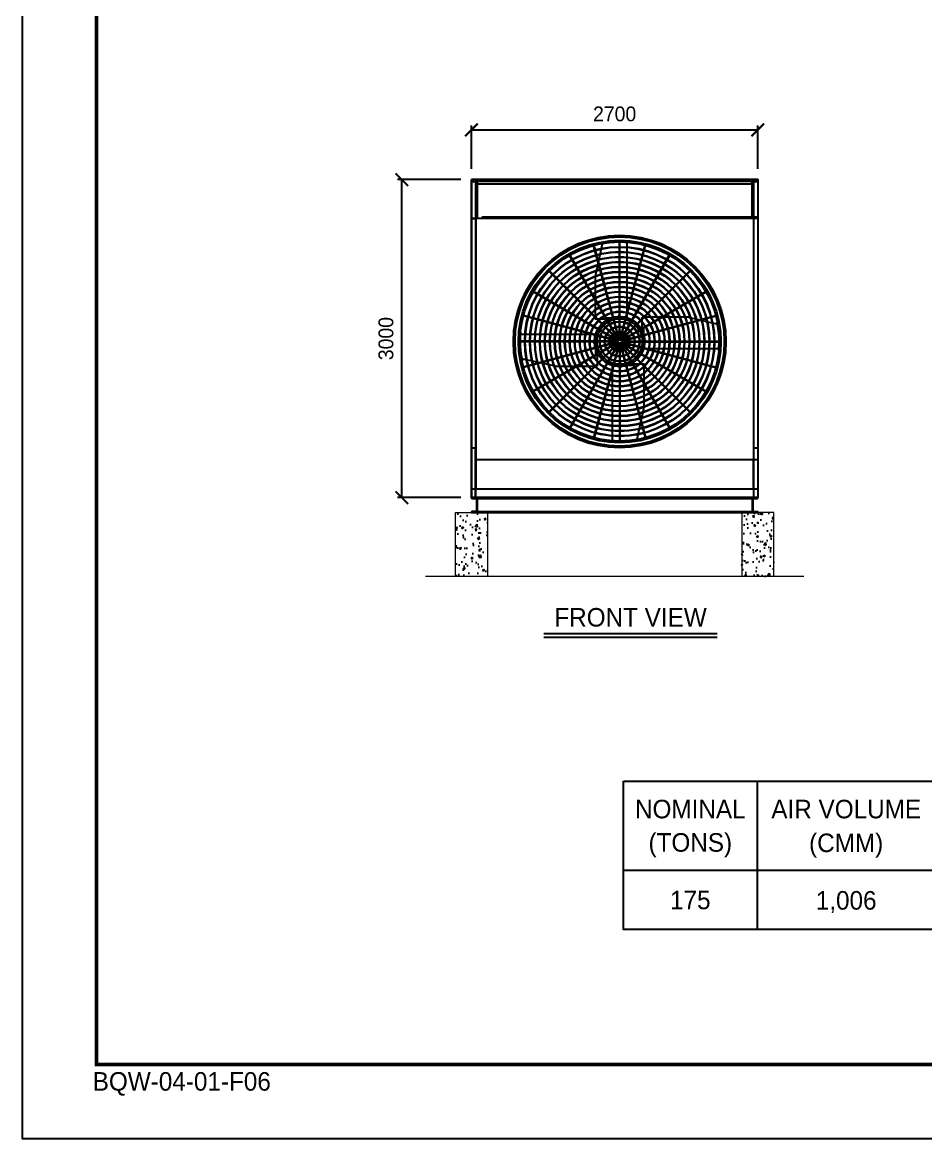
# Model space of a CAD drawing. Header units: millimetres. Extents: x 4773 to 34180, y 4671 to 25467.
# Drawn here: x 4773 to 13291, y 4671 to 15203 of the extents above; entities that cross this region are included whole.
import ezdxf
from ezdxf.enums import TextEntityAlignment as Align

# ---------------------------------------------------------------- set-up
doc = ezdxf.new("R2010")
doc.units = ezdxf.units.MM
doc.linetypes.add('CENTER', pattern=[2, 1.25, -0.25, 0.25, -0.25])
doc.linetypes.add('HIDDEN', pattern=[0.375, 0.25, -0.125])
for name, color, linetype in [('center', 1, 'CENTER'), ('LINE', 7, 'Continuous'), ('냉각탑', 4, 'Continuous'), ('냉각탑_box', 1, 'Continuous'), ('냉각탑_dim', 1, 'Continuous'), ('냉각탑_form', 1, 'Continuous'), ('냉각탑_text', 3, 'Continuous'), ('냉각탑_찬넬방진', 1, 'Continuous'), ('숨은선', 5, 'HIDDEN')]:
    doc.layers.add(name, color=color, linetype=linetype)
doc.styles.add('HY울릉도L', font='')
doc.styles.add('돋움', font='Dotum.ttf')
doc.styles.get('HY울릉도L').set_extended_font_data('HY울릉도L')
doc.dimstyles.new('성지DIM', dxfattribs={"dimtxt": 3.5, "dimasz": 3, "dimexe": 1, "dimexo": 2.5, "dimgap": 2, "dimtad": 1, "dimdec": 0, "dimzin": 3, "dimdsep": 46, "dimtxsty": 'HY울릉도L', "dimblk": 'ARCHTICK', "dimcen": -2, "dimclrd": 256, "dimclre": 256, "dimclrt": 7, "dimadec": 0, "dimazin": 0, "dimtfac": 1, "dimtdec": 0, "dimtofl": 0, "dimtmove": 0, "dimatfit": 3, "dimfxl": 1, "dimtolj": 1, "dimtzin": 0, "dimlwe": -1, "dimarcsym": 0})

# ---------------------------------------------------------------- blocks, each defined once
blk = doc.blocks.new('냉각탑form')
at = {"layer": 'Defpoints'}
blk.add_lwpolyline([(0, 297.07), (420.1, 297.07), (420.1, 0), (0, 0)], close=True, dxfattribs=at)
at = {"layer": '냉각탑_form', "const_width": 0.5}
blk.add_lwpolyline([(10, 287.07), (10, 10), (410.1, 10), (410.1, 287.07)], close=True, dxfattribs=at)
at = {"layer": '냉각탑_form', "style": '돋움'}
blk.add_text('BQW-04-01-F06', height=2.5006, dxfattribs=at).set_placement((9.48, 6.47))
blk = doc.blocks.new('_ArchTick')
at = {"color": 0, "linetype": 'ByBlock', "const_width": 0.15}
blk.add_lwpolyline([(-0.5, -0.5), (0.5, 0.5)], dxfattribs=at)
blk = doc.blocks.new('*D338')
at = {"layer": 'Defpoints', "color": 0, "transparency": 16777216}
for p in [(11708, 14188), (9008, 13719), (11708, 13719)]:
    blk.add_point(p, dxfattribs=at)
at = {"layer": '냉각탑_dim', "transparency": 16777216}
for p, q in [((9008, 13819), (9008, 14228)), ((11708, 13819), (11708, 14228))]:
    blk.add_line(p, q, dxfattribs=at)
at = {"layer": '냉각탑_dim', "lineweight": -2, "transparency": 16777216}
blk.add_line((9008, 14188), (11708, 14188), dxfattribs=at)
at = {"layer": '냉각탑_dim', "lineweight": -2, "transparency": 16777216, "xscale": 120, "yscale": 120, "zscale": 120, "rotation": 180}
blk.add_blockref('_ArchTick', (9008, 14188), dxfattribs=at)
at = {"layer": '냉각탑_dim', "lineweight": -2, "transparency": 16777216, "xscale": 120, "yscale": 120, "zscale": 120}
blk.add_blockref('_ArchTick', (11708, 14188), dxfattribs=at)
at = {"layer": '냉각탑_dim', "color": 7, "transparency": 16777216, "insert": (10358, 14338), "char_height": 140, "attachment_point": 5, "style": 'HY울릉도L'}
blk.add_mtext('\\A1;2700', dxfattribs=at)
blk = doc.blocks.new('*D339')
at = {"layer": 'Defpoints', "color": 0, "transparency": 16777216}
for p in [(8352, 13719), (9009, 13719), (9009, 10719)]:
    blk.add_point(p, dxfattribs=at)
at = {"layer": '냉각탑_dim', "transparency": 16777216}
for p, q in [((8909, 13719), (8312, 13719)), ((8909, 10719), (8312, 10719))]:
    blk.add_line(p, q, dxfattribs=at)
at = {"layer": '냉각탑_dim', "lineweight": -2, "transparency": 16777216}
blk.add_line((8352, 10719), (8352, 13719), dxfattribs=at)
at = {"layer": '냉각탑_dim', "lineweight": -2, "transparency": 16777216, "xscale": 120, "yscale": 120, "zscale": 120}
for p, rotation in [((8352, 13719), 90), ((8352, 10719), 270)]:
    blk.add_blockref('_ArchTick', p, dxfattribs=dict(at, rotation=rotation))
at = {"layer": '냉각탑_dim', "color": 7, "transparency": 16777216, "insert": (8202, 12219), "char_height": 140, "attachment_point": 5, "rotation": 90, "style": 'HY울릉도L'}
blk.add_mtext('\\A1;3000', dxfattribs=at)
blk = doc.blocks.new('A$C1FB73ED1')
for p, q in [((1261, 1340), (967, 2438)), ((1267, 1342), (972, 2440)), ((1277, 1343), (1277, 2480)), ((1283, 1343), (1283, 2480)), ((1293, 1342), (1588, 2440)), ((1299, 1340), (1593, 2438)), ((1246, 1333), (677, 2318)), ((1251, 1336), (683, 2321)), ((1309, 1336), (1877, 2321)), ((1314, 1333), (1883, 2318)), ((1233, 1322), (429, 2126)), ((1238, 1327), (434, 2131)), ((1322, 1327), (2126, 2131)), ((1327, 1322), (2131, 2126)), ((1224, 1309), (239, 1877)), ((1227, 1314), (242, 1883)), ((1333, 1314), (2318, 1883)), ((1336, 1309), (2321, 1877)), ((1218, 1293), (120, 1588)), ((1220, 1299), (122, 1593)), ((1340, 1299), (2438, 1593)), ((1342, 1293), (2440, 1588)), ((1217, 1283), (80, 1283)), ((1217, 1277), (80, 1277)), ((1218, 1267), (120, 972)), ((1220, 1261), (122, 967)), ((1224, 1251), (239, 683)), ((1227, 1246), (242, 677)), ((1233, 1238), (429, 434)), ((1238, 1233), (434, 429)), ((1246, 1227), (677, 242)), ((1251, 1224), (683, 239)), ((1261, 1220), (967, 122)), ((1267, 1218), (972, 120)), ((1277, 1217), (1277, 80)), ((1283, 1217), (1283, 80)), ((1293, 1218), (1588, 120)), ((1299, 1220), (1593, 122)), ((1309, 1224), (1877, 239)), ((1314, 1227), (1883, 242)), ((1322, 1233), (2126, 429)), ((1327, 1238), (2131, 434)), ((1333, 1246), (2318, 677)), ((1336, 1251), (2321, 683)), ((1340, 1261), (2438, 967)), ((1342, 1267), (2440, 972)), ((1343, 1283), (2480, 1283)), ((1343, 1277), (2480, 1277))]:
    blk.add_line(p, q)
for radius in [1280, 1260, 1220, 1200]:
    blk.add_circle((1280, 1280), radius)
at = {"ltscale": 5}
for radius in [1143, 1137, 1083, 1077, 1023, 1017, 963, 957, 903, 897, 843, 837, 783, 777, 723, 717, 663, 657, 603, 597, 543, 537, 483, 477, 423, 417, 363, 357, 303, 297, 243, 237, 183, 177, 123, 117, 63, 57, 40, 21]:
    blk.add_circle((1280, 1280), radius, dxfattribs=at)
at = {"color": 7}
blk.add_circle((1280, 1280), 274, dxfattribs=at)
at = {"layer": 'LINE', "color": 7}
for p, q in [((985, 2053), (1072, 2459)), ((1368, 2478), (1368, 1567)), ((985, 2053), (985, 1550)), ((1131, 1550), (985, 1550)), ((1131, 1550), (985, 1550)), ((1131, 1567), (1369, 1567)), ((1131, 1567), (1369, 1567)), ((1131, 1567), (1131, 1549)), ((1131, 1567), (1131, 1549)), ((1131, 1549), (1230, 1549)), ((1131, 1549), (1230, 1549)), ((1330, 1549), (1369, 1549)), ((1330, 1549), (1369, 1549)), ((1369, 1567), (1369, 1549)), ((1369, 1567), (1369, 1549)), ((2111, 1575), (1550, 1575)), ((1550, 1429), (1550, 1575)), ((1550, 1429), (1550, 1575)), ((2111, 1575), (2457, 1488)), ((84, 1368), (993, 1368)), ((84, 1368), (993, 1368)), ((993, 1131), (993, 1369)), ((993, 1131), (993, 1369)), ((993, 1369), (1011, 1369)), ((993, 1369), (1011, 1369)), ((993, 1131), (993, 1369)), ((993, 1131), (993, 1369)), ((993, 1369), (1011, 1369)), ((993, 1369), (1011, 1369)), ((1011, 1330), (1011, 1369)), ((1011, 1330), (1011, 1369)), ((1011, 1330), (1011, 1369)), ((1011, 1330), (1011, 1369)), ((1549, 1429), (1549, 1330)), ((1549, 1429), (1549, 1330)), ((1567, 1429), (1549, 1429)), ((1567, 1429), (1549, 1429)), ((1567, 1429), (1567, 1191)), ((1567, 1429), (1567, 1191)), ((1011, 1131), (1011, 1230)), ((1011, 1131), (1011, 1230)), ((1011, 1131), (1011, 1230)), ((1011, 1131), (1011, 1230)), ((1549, 1230), (1549, 1191)), ((1549, 1230), (1549, 1191)), ((993, 1131), (1011, 1131)), ((993, 1131), (1011, 1131)), ((993, 1131), (1011, 1131)), ((993, 1131), (1011, 1131)), ((1010, 1131), (1010, 985)), ((1010, 1131), (1010, 985)), ((1010, 1131), (1010, 985)), ((1010, 1131), (1010, 985)), ((1567, 1191), (1549, 1191)), ((1567, 1191), (1549, 1191)), ((2476, 1192), (1567, 1192)), ((509, 985), (103, 1072)), ((509, 985), (1010, 985)), ((509, 985), (1010, 985)), ((1230, 1011), (1191, 1011)), ((1191, 993), (1191, 1011)), ((1230, 1011), (1191, 1011)), ((1191, 993), (1191, 1011)), ((1429, 993), (1191, 993)), ((1429, 993), (1191, 993)), ((1192, 82), (1192, 993)), ((1429, 1011), (1330, 1011)), ((1429, 1011), (1330, 1011)), ((1429, 993), (1429, 1011)), ((1429, 993), (1429, 1011)), ((1429, 1010), (1575, 1010)), ((1429, 1010), (1575, 1010)), ((1575, 507), (1575, 1010)), ((1575, 507), (1488, 101)), ((1167, 83), (1167, 85)), ((1393, 83), (1393, 85)), ((1513, 104), (1513, 106))]:
    blk.add_line(p, q, dxfattribs=at)
for points in [[(1272, 1594), (1269, 1588), (1272, 1581), (1280, 1581), (1284, 1588), (1280, 1594)], [(1272, 1594), (1269, 1588), (1272, 1581), (1280, 1581), (1284, 1588), (1280, 1594)], [(966, 1272), (972, 1269), (979, 1272), (979, 1280), (972, 1284), (966, 1280)], [(966, 1272), (972, 1269), (979, 1272), (979, 1280), (972, 1284), (966, 1280)], [(966, 1272), (972, 1269), (979, 1272), (979, 1280), (972, 1284), (966, 1280)], [(966, 1272), (972, 1269), (979, 1272), (979, 1280), (972, 1284), (966, 1280)], [(1594, 1288), (1588, 1291), (1581, 1288), (1581, 1280), (1588, 1276), (1594, 1280)], [(1594, 1288), (1588, 1291), (1581, 1288), (1581, 1280), (1588, 1276), (1594, 1280)], [(1288, 966), (1291, 972), (1288, 979), (1280, 979), (1276, 972), (1280, 966)], [(1288, 966), (1291, 972), (1288, 979), (1280, 979), (1276, 972), (1280, 966)]]:
    blk.add_lwpolyline(points, close=True, dxfattribs=at)
for centre, radius in [((1191, 1559), 2), ((1191, 1559), 2), ((1231, 1559), 2), ((1231, 1559), 2), ((1276, 1588), 8.5), ((1276, 1588), 8.5), ((1350, 1559), 2), ((1350, 1559), 2), ((1001, 1350), 2), ((1001, 1350), 2), ((1001, 1350), 2), ((1001, 1350), 2), ((1559, 1369), 2), ((1559, 1369), 2), ((972, 1276), 8.5), ((972, 1276), 8.5), ((972, 1276), 8.5), ((972, 1276), 8.5), ((1001, 1231), 2), ((1001, 1231), 2), ((1001, 1231), 2), ((1001, 1231), 2), ((1559, 1329), 2), ((1559, 1329), 2), ((1559, 1210), 2), ((1559, 1210), 2), ((1588, 1284), 8.5), ((1588, 1284), 8.5), ((1001, 1191), 2), ((1001, 1191), 2), ((1001, 1191), 2), ((1001, 1191), 2), ((1210, 1001), 2), ((1210, 1001), 2), ((1284, 972), 8.5), ((1284, 972), 8.5), ((1329, 1001), 2), ((1329, 1001), 2), ((1369, 1001), 2), ((1369, 1001), 2)]:
    blk.add_circle(centre, radius, dxfattribs=at)
for centre, radius, start, end in [((1280, 1483), 1000, 83.5007, 103.4595), ((1280, 1483), 998, 83.4876, 103.487), ((1481, 1280), 998, 353.4876, 13.487), ((1481, 1280), 1000, 353.5007, 13.4595), ((1079, 1280), 1000, 173.5007, 193.4595), ((1079, 1280), 998, 173.4876, 193.487), ((1280, 1077), 998, 263.4876, 283.487), ((1280, 1077), 1000, 263.5007, 283.4595)]:
    blk.add_arc(centre, radius, start, end, dxfattribs=at)
blk = doc.blocks.new('3')
for p, q in [((10863, 13719), (9008, 13719)), ((9008, 13719), (9008, 10719)), ((9009, 13719), (9009, 13354)), ((9009, 13719), (9047, 13719)), ((9047, 13719), (9047, 13354)), ((9049, 13719), (9049, 13354)), ((9049, 13719), (11708, 13719)), ((9063, 13719), (9063, 13354)), ((9063, 13705), (11708, 13705)), ((10863, 13719), (11708, 13719)), ((11652, 13719), (11652, 13354)), ((11666, 13719), (11666, 13354)), ((11668, 13719), (11668, 13354)), ((11708, 13719), (11668, 13719)), ((11708, 13719), (11708, 13354)), ((11708, 13719), (11708, 10719)), ((9009, 13354), (9047, 13354)), ((9009, 13352), (9009, 11190)), ((9009, 13352), (9047, 13352)), ((9047, 13352), (9047, 11190)), ((9049, 13354), (11708, 13354)), ((9063, 13356), (9110, 13356)), ((9110, 13368), (11708, 13368)), ((9110, 13368), (9110, 13354)), ((11708, 13354), (11668, 13354)), ((11668, 13352), (11668, 11190)), ((11708, 13352), (11668, 13352)), ((11708, 13352), (11708, 11190)), ((9009, 11190), (9047, 11190)), ((9009, 11188), (9009, 10909)), ((9009, 10719), (9009, 11188)), ((9009, 11188), (9047, 11188)), ((9047, 10719), (9047, 11188)), ((9049, 11218), (9049, 11190)), ((11666, 11218), (11666, 11190)), ((11668, 11190), (11708, 11190)), ((11668, 11188), (11708, 11188)), ((11668, 11188), (11668, 10719)), ((11708, 11188), (11708, 10909)), ((11708, 11188), (11708, 10719)), ((9049, 10815), (9049, 11078)), ((9049, 11078), (11708, 11078)), ((11666, 10815), (11666, 11078)), ((9049, 10719), (9049, 10813)), ((11666, 10813), (11666, 10719)), ((9008, 10719), (10863, 10719)), ((11708, 10719), (9009, 10719)), ((9047, 10719), (9009, 10719)), ((9047, 10719), (9009, 10719)), ((10132, 10719), (9049, 10719)), ((11708, 10719), (9049, 10719)), ((10976, 10719), (10134, 10719)), ((11708, 10719), (10863, 10719)), ((10863, 10719), (11708, 10719)), ((11708, 10719), (10978, 10719)), ((11708, 10719), (11668, 10719)), ((11708, 10719), (11668, 10719))]:
    blk.add_line(p, q)
at = {"color": 7}
for p, q in [((9008, 13719), (10863, 13719)), ((9008, 13719), (9008, 10719)), ((9050, 13719), (9050, 10799)), ((11708, 13719), (10863, 13719)), ((11666, 13719), (11666, 10799)), ((11708, 13719), (11708, 10719)), ((11666, 13677), (9050, 13677)), ((11708, 10799), (9008, 10799)), ((9008, 10719), (10863, 10719)), ((11708, 10719), (10863, 10719)), ((11708, 10719), (10863, 10719))]:
    blk.add_line(p, q, dxfattribs=at)
at = {"ltscale": 500}
blk.add_lwpolyline([(9008, 13719), (11708, 13719), (11708, 10719), (9008, 10719)], close=True, dxfattribs=at)
for centre in [(9028, 13699), (11688, 13699)]:
    blk.add_circle(centre, 3)
at = {"layer": 'center'}
for p, q in [((11658, 13700), (11674, 13700)), ((11658, 13537), (11674, 13537)), ((11658, 13373), (11674, 13373))]:
    blk.add_line(p, q, dxfattribs=at)
at = {"layer": '냉각탑', "color": 6, "linetype": 'HIDDEN'}
for p, q in [((9009, 10719), (9009, 13719)), ((9366, 10719), (9009, 10719)), ((10864, 10719), (10245, 10719)), ((10840, 10719), (10269, 10719)), ((11708, 10719), (11443, 10719))]:
    blk.add_line(p, q, dxfattribs=at)
at = {"layer": '냉각탑', "ltscale": 30}
for q in [(9009, 13719), (11708, 10719)]:
    blk.add_line((9009, 10719), q, dxfattribs=at)
at = {"layer": '냉각탑_찬넬방진', "ltscale": 30}
for p, q in [((9009, 10719), (11520, 10719)), ((9009, 10719), (11520, 10719)), ((9061, 10711), (11705, 10711)), ((9009, 10583), (9009, 10579)), ((9009, 10579), (11708, 10579)), ((9009, 10579), (11708, 10579)), ((9061, 10587), (11705, 10587))]:
    blk.add_line(p, q, dxfattribs=at)
at = {"layer": '냉각탑_찬넬방진', "ltscale": 150}
for p, q in [((9009, 10719), (9061, 10719)), ((9009, 10715), (9009, 10719)), ((9009, 10719), (9061, 10719)), ((9009, 10719), (9061, 10719)), ((9009, 10715), (9009, 10719)), ((9009, 10719), (9061, 10719)), ((9012, 10711), (9052, 10711)), ((9012, 10711), (9052, 10711)), ((9056, 10708), (9056, 10590)), ((9061, 10719), (9061, 10579)), ((11708, 10719), (11655, 10719)), ((11708, 10719), (11655, 10719)), ((11708, 10719), (11655, 10719)), ((11655, 10719), (11655, 10579)), ((11708, 10719), (11655, 10719)), ((11660, 10708), (11660, 10590)), ((11705, 10711), (11663, 10711)), ((11705, 10711), (11663, 10711)), ((11708, 10715), (11708, 10719)), ((11708, 10715), (11708, 10719)), ((9009, 10583), (9009, 10579)), ((9061, 10579), (9009, 10579)), ((9052, 10587), (9012, 10587)), ((11655, 10579), (11708, 10579)), ((11663, 10587), (11705, 10587)), ((11708, 10583), (11708, 10579))]:
    blk.add_line(p, q, dxfattribs=at)
at = {"layer": '냉각탑_찬넬방진', "linetype": 'HIDDEN'}
for q in [(9009, 10719), (9032, 10719)]:
    blk.add_line((9929, 10719), q, dxfattribs=at)
at = {"layer": '냉각탑_찬넬방진', "ltscale": 150}
for centre, start, end in [((9012, 10715), 180, 270), ((9012, 10715), 180, 270), ((9052, 10708), 0, 90), ((9052, 10708), 0, 90), ((11663, 10708), 90, 180), ((11663, 10708), 90, 180), ((11705, 10715), 270, 0), ((11705, 10715), 270, 0), ((9012, 10583), 90, 180), ((9052, 10590), 270, 0), ((11663, 10590), 180, 270), ((11705, 10583), 0, 90)]:
    blk.add_arc(centre, 3.18, start, end, dxfattribs=at)
at = {"layer": '숨은선', "ltscale": 4}
for points in [[(9088, 13679, -0.005236), (9088, 13679, -0.005236)], [(11628, 13679, 0.005236), (11628, 13679, 0.005236)]]:
    blk.add_lwpolyline(points, format="xyb", dxfattribs=at)
at = {"layer": '냉각탑', "xscale": 0.7829768747821867, "yscale": 0.7829768747821867, "zscale": 0.7829768747821867}
blk.add_blockref('A$C1FB73ED1', (9403, 11189), dxfattribs=at)

msp = doc.modelspace()

# ---------------------------------------------------------------- hatches: boundary and pattern name
h = msp.add_hatch()
h.set_pattern_fill('AR-CONC', color=4)
h.set_pattern_definition([(50, (-856293.07, -337761.24), (182.18467, -15.939086), [19.05, -209.55]), (355, (-856293.07, -337761.24), (-35.24342, 191.056845), [15.24, -167.640584]), (100.451445, (-856277.89, -337762.57), (146.941247, 175.117752), [16.19001, -178.090245]), (46.1842, (-856293.07, -337710.44), (271.07904, -42.04233), [28.575, -314.325]), (96.635558, (-856270.48, -337713.94), (237.404134, 247.426125), [24.28502, -267.13561]), (351.18415, (-856293.07, -337710.44), (237.40413, 247.426125), [22.85997, -251.45973]), (21, (-856267.67, -337723.14), (151.614391, -102.265198), [19.05, -209.55]), (326, (-856267.67, -337723.14), (61.80203, 184.187966), [15.24, -167.64]), (71.451445, (-856255.04, -337731.66), (213.41642, 81.92277), [16.19001, -178.089938]), (37.5, (-856293.07, -337761.24), (3.0886033, 84.555039), [0, -165.608, 0, -170.18, 0, -168.275]), (7.5, (-856293.07, -337761.24), (66.8196625, 100.180575), [0, -97.028, 0, -161.798, 0, -64.135]), (327.5, (-856349.71, -337761.24), (135.590595, -5.728744), [0, -63.5, 0, -198.12, 0, -262.89]), (317.5, (-856375.11, -337761.24), (148.129181, 25.426491), [0, -82.55, 0, -131.572, 0, -186.69])])
h.paths.add_polyline_path([(9158.9, 10578.7), (8858.9, 10578.7), (8858.9, 9978.7), (9158.9, 9978.7)])
h = msp.add_hatch()
h.set_pattern_fill('AR-CONC', color=4)
h.set_pattern_definition([(50, (-856519.26, -337761.24), (182.18467, -15.939086), [19.05, -209.55]), (355, (-856519.26, -337761.24), (-35.24342, 191.056845), [15.24, -167.640584]), (100.451445, (-856504.07, -337762.57), (146.941247, 175.117752), [16.19001, -178.090245]), (46.1842, (-856519.26, -337710.44), (271.07904, -42.04233), [28.575, -314.325]), (96.635558, (-856496.67, -337713.94), (237.404134, 247.426125), [24.28502, -267.13561]), (351.18415, (-856519.26, -337710.44), (237.40413, 247.426125), [22.85997, -251.45973]), (21, (-856493.86, -337723.14), (151.614391, -102.265198), [19.05, -209.55]), (326, (-856493.86, -337723.14), (61.80203, 184.187966), [15.24, -167.64]), (71.451445, (-856481.22, -337731.66), (213.41642, 81.92277), [16.19001, -178.089938]), (37.5, (-856519.256, -337761.24), (3.0886033, 84.555039), [0, -165.608, 0, -170.18, 0, -168.275]), (7.5, (-856519.26, -337761.24), (66.8196625, 100.180575), [0, -97.028, 0, -161.798, 0, -64.135]), (327.5, (-856575.9, -337761.24), (135.590595, -5.728744), [0, -63.5, 0, -198.12, 0, -262.89]), (317.5, (-856601.3, -337761.24), (148.129181, 25.426491), [0, -82.55, 0, -131.572, 0, -186.69])])
h.paths.add_polyline_path([(11557.7, 10578.7), (11857.7, 10578.7), (11857.7, 9978.7), (11557.7, 9978.7)])

# ---------------------------------------------------------------- linework, layer by layer
at = {"lineweight": 5}
msp.add_line((8575.3, 9978.7), (12141.7, 9978.7), dxfattribs=at)
for points in [[(8858.9, 9978.7), (8858.9, 10578.7), (9158.9, 10578.7), (9158.9, 9978.7)], [(11857.7, 9978.7), (11857.7, 10578.7), (11557.7, 10578.7), (11557.7, 9978.7)]]:
    msp.add_lwpolyline(points, dxfattribs=at)
at = {"layer": '냉각탑_box'}
for p, q in [((9691.2, 9438.1), (11324.5, 9438.1)), ((9691.2, 9403.1), (11324.5, 9403.1)), ((11701.6, 8043.5), (11701.6, 6643.5)), ((11701.6, 8043.5), (11701.6, 6643.5)), ((10441.6, 7203.5), (25491.6, 7203.5)), ((10441.6, 7203.5), (25491.6, 7203.5))]:
    msp.add_line(p, q, dxfattribs=at)
msp.add_lwpolyline([(10441.6, 8043.5), (25491.6, 8043.5), (25491.6, 6643.5), (10441.6, 6643.5)], close=True, dxfattribs=at)
msp.add_lwpolyline([(10441.6, 8043.5), (25491.6, 8043.5), (25491.6, 6643.5), (10441.6, 6643.5)], close=True, dxfattribs=at)

# ---------------------------------------------------------------- block references
msp.add_blockref('3', (0, 0))
at = {"layer": '냉각탑_form', "xscale": 70, "yscale": 70, "zscale": 70}
msp.add_blockref('냉각탑form', (4772.9, 4671.5), dxfattribs=at)

# ---------------------------------------------------------------- texts
at = {"layer": '냉각탑_text', "style": '돋움'}
for s, p in [('FRONT VIEW', (10507.9, 9589.8)), ('NOMINAL', (11071.6, 7781)), ('AIR VOLUME', (12541.6, 7781)), ('AIR VOLUME', (12541.6, 7781)), ('(TONS)', (11071.6, 7466)), ('(CMM)', (12541.2, 7462.2)), ('(CMM)', (12541.2, 7462.2)), ('175', (11071.6, 6923.5)), ('1,006', (12541.2, 6919.7))]:
    msp.add_text(s, height=175, dxfattribs=at).set_placement(p, align=Align.MIDDLE_CENTER)

# ---------------------------------------------------------------- dimensions: what is measured, and where the dimension line sits
at = {"layer": '냉각탑_dim'}
dim = msp.add_linear_dim(base=(11707.7, 14188.1), p1=(9007.9, 13719.3), p2=(11707.7, 13719.3), dimstyle='성지DIM', override={"dimscale": 40}, dxfattribs=at)
dim.commit()
dim.dimension.update_dxf_attribs({"geometry": '*D338', "text_midpoint": (10357.8, 14338.1)})
dim = msp.add_linear_dim(base=(8351.7, 13719.3), p1=(9008.9, 10719.3), p2=(9008.9, 13719.3), angle=90, dimstyle='성지DIM', override={"dimscale": 40}, dxfattribs=at)
dim.commit()
dim.dimension.update_dxf_attribs({"geometry": '*D339', "text_midpoint": (8201.7, 12219.3)})

doc.saveas('drawing.dxf')
